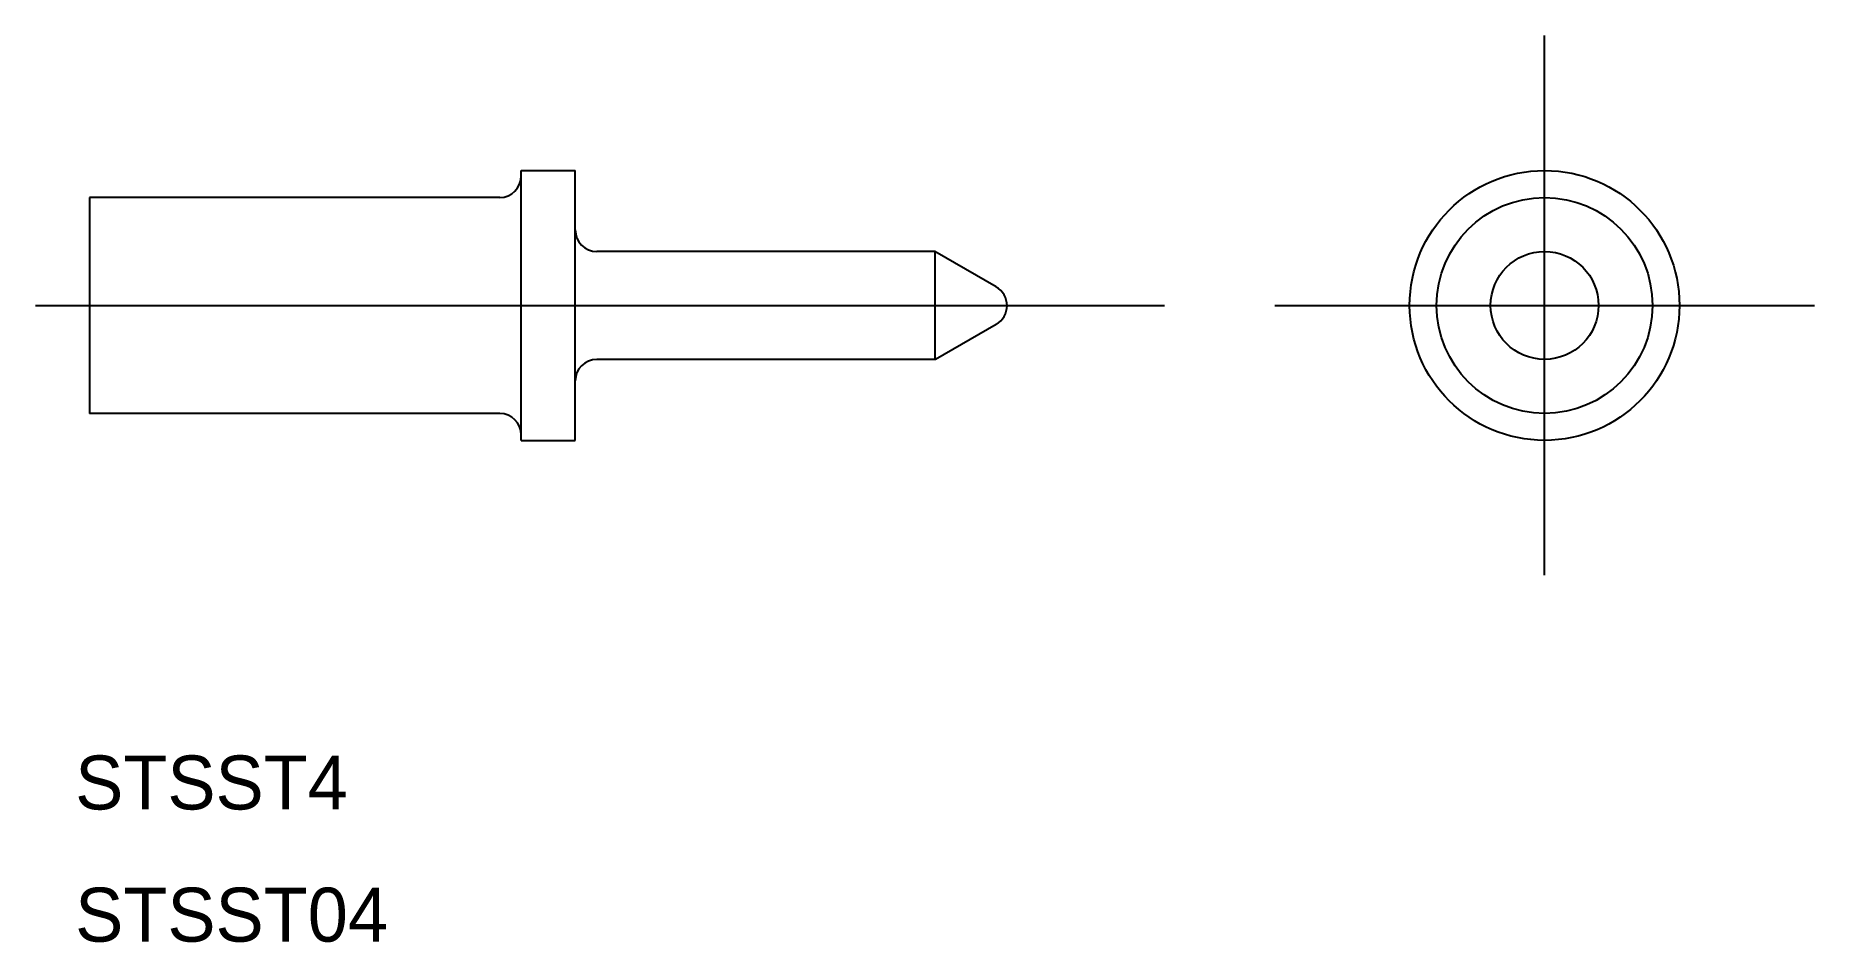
# Model space of a CAD drawing. Extents: x 76.8 to 109.8, y 165.2 to 182.
import ezdxf

# ---------------------------------------------------------------- set-up
doc = ezdxf.new("R2010")
doc.units = 0
doc.linetypes.add('CENTER', pattern=[50.8, 31.75, -6.35, 6.35, -6.35])
doc.linetypes.add('DASHED', pattern=[19.05, 12.7, -6.35])
doc.layers.get('0').update_dxf_attribs({"linetype": 'CONTINUOUS'})
doc.layers.add('CENTER', color=1, linetype='CENTER')

msp = doc.modelspace()

# ---------------------------------------------------------------- linework, layer by layer
at = {"color": 7, "linetype": 'CONTINUOUS'}
for p, q in [((85.812, 179.494), (86.812, 179.494)), ((85.812, 174.494), (85.812, 179.494)), ((86.812, 174.494), (86.812, 179.494)), ((77.812, 178.994), (77.812, 174.994)), ((85.412, 178.994), (77.812, 178.994)), ((93.473, 177.994), (87.212, 177.994)), ((94.612, 177.336), (93.473, 177.994)), ((93.473, 177.994), (93.473, 175.994)), ((94.612, 176.643), (93.488, 175.994)), ((93.488, 175.994), (87.212, 175.994)), ((85.412, 174.994), (77.812, 174.994)), ((85.812, 174.494), (86.812, 174.494))]:
    msp.add_line(p, q, dxfattribs=at)
for radius in [2.5, 1]:
    msp.add_circle((104.773, 176.994), radius, dxfattribs=at)
at = {"color": 3, "linetype": 'DASHED'}
msp.add_circle((104.773, 176.994), 2, dxfattribs=at)
at = {"color": 7, "linetype": 'CONTINUOUS'}
for centre, start, end in [((85.412, 179.394), 270, 360), ((87.212, 178.394), 180, 270), ((94.412, 176.989), 300, 60), ((87.212, 175.594), 90, 180), ((85.412, 174.594), 360, 90)]:
    msp.add_arc(centre, 0.4, start, end, dxfattribs=at)
at = {"layer": 'CENTER', "color": 1, "linetype": 'CENTER'}
for p, q in [((104.773, 171.994), (104.773, 181.994)), ((76.812, 176.994), (97.728, 176.994)), ((99.773, 176.994), (109.773, 176.994))]:
    msp.add_line(p, q, dxfattribs=at)

# ---------------------------------------------------------------- texts
at = {"color": 7, "linetype": 'CONTINUOUS'}
for s, p in [('STSST4', (77.546, 167.655)), ('STSST04', (77.546, 165.206))]:
    msp.add_text(s, height=1, dxfattribs=at).set_placement(p)

doc.saveas('drawing.dxf')
